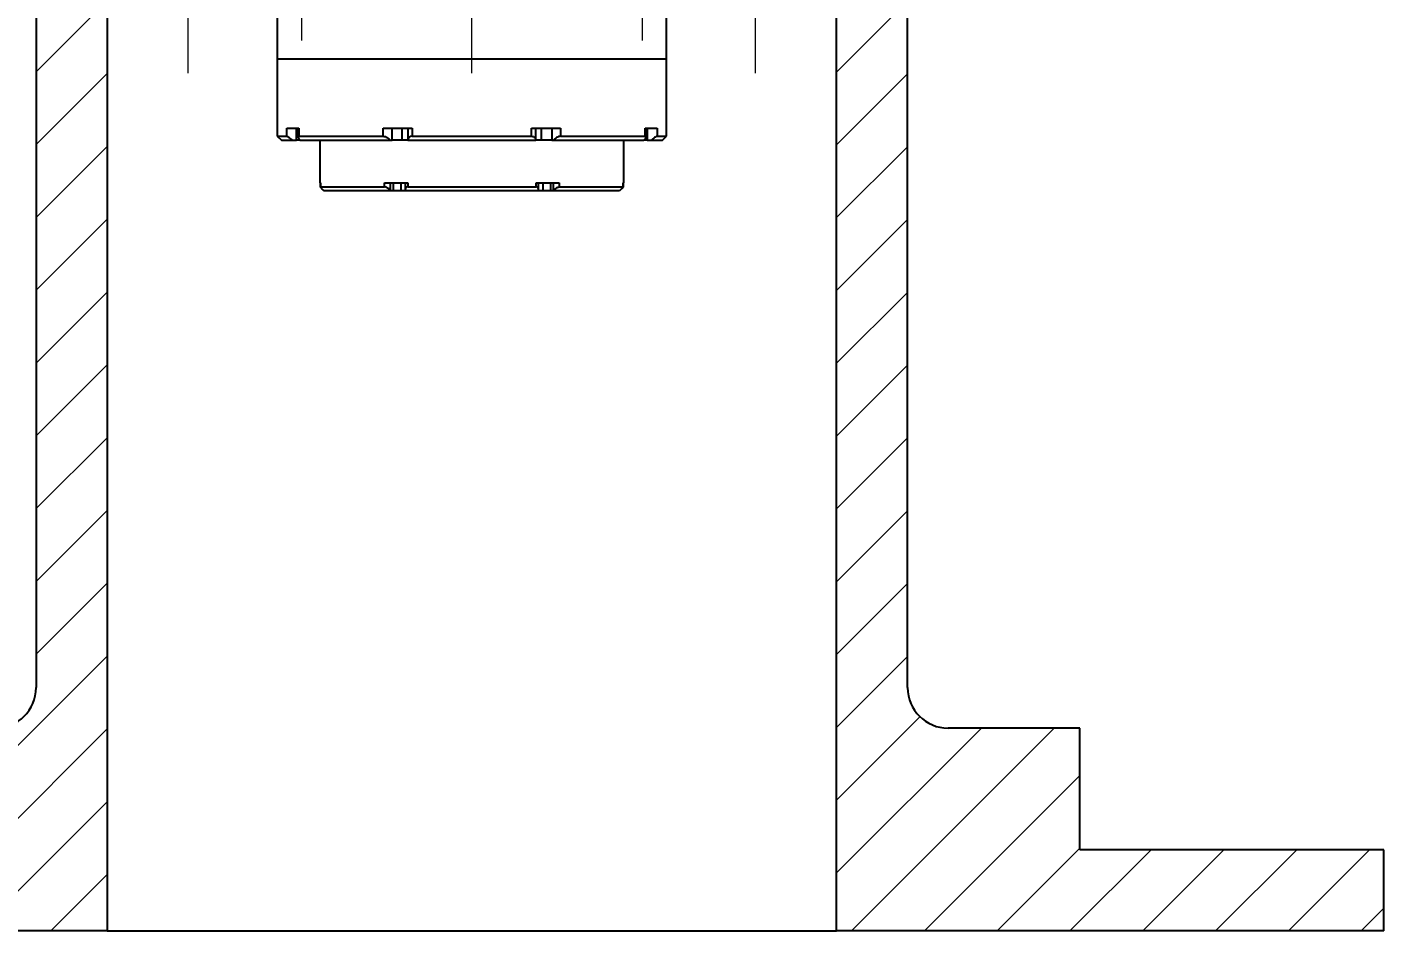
# Model space of a CAD drawing. Header units: millimetres. Extents: x 2 to 1187, y 2 to 839.
# Drawn here: x 151.7 to 235.3, y 87.7 to 143.4 of the extents above; entities that cross this region are included whole.
import ezdxf

# ---------------------------------------------------------------- set-up
doc = ezdxf.new("R2010")
doc.units = ezdxf.units.MM
doc.linetypes.add('CENTERX2', pattern=[20.32, 12.7, -2.54, 2.54, -2.54])
doc.styles.add('SLDTEXTSTYLE2', font='TXT', dxfattribs={"width": 0.75})
doc.dimstyles.new('SLDDIMSTYLE1', dxfattribs={"dimtxt": 3.175, "dimasz": 3.302, "dimexe": 0, "dimexo": 0.0625, "dimgap": 0.79375, "dimtad": 0, "dimtih": 1, "dimtoh": 1, "dimlfac": 4, "dimrnd": 1e-09, "dimzin": 4, "dimdsep": 46, "dimtxsty": 'SLDTEXTSTYLE2', "dimsah": 1, "dimcen": 0.09, "dimadec": 0, "dimazin": 1, "dimtfac": 1, "dimtofl": 0, "dimtmove": 0, "dimatfit": 3, "dimfxl": 1, "dimfrac": 2, "dimtolj": 1, "dimtzin": 12, "dimarcsym": 0})

# ---------------------------------------------------------------- blocks, each defined once
blk = doc.blocks.new('SW_HATCH_2')
at = {"color": 0, "linetype": 'Continuous', "lineweight": 18}
for p, q in [((0, 53.882), (-4.375, 49.507)), ((49.375, 53.865), (45, 49.49)), ((0, 49.391), (-4.375, 45.016)), ((49.375, 49.375), (45, 45)), ((0, 44.901), (-4.375, 40.526)), ((49.375, 44.885), (45, 40.51)), ((0, 40.411), (-4.375, 36.036)), ((49.375, 40.395), (45, 36.02)), ((0, 35.921), (-4.375, 31.546)), ((49.375, 35.905), (45, 31.53)), ((0, 31.431), (-4.375, 27.056)), ((49.375, 31.414), (45, 27.039)), ((0, 26.941), (-4.375, 22.566)), ((49.375, 26.924), (45, 22.549)), ((0, 22.451), (-4.375, 18.076)), ((49.375, 22.434), (45, 18.059)), ((0, 17.961), (-4.375, 13.586)), ((49.375, 17.944), (45, 13.569)), ((0, 13.47), (-16.941, -3.47)), ((49.375, 13.454), (45, 9.079)), ((50.14, 9.729), (45, 4.589)), ((0, 8.98), (-12.451, -3.47)), ((53.931, 9.03), (45, 0.099)), ((58.421, 9.03), (45.921, -3.47)), ((60, 6.118), (50.411, -3.47)), ((0, 4.49), (-7.961, -3.47)), ((60, 1.628), (54.901, -3.47)), ((64.391, 1.53), (59.391, -3.47)), ((68.882, 1.53), (63.882, -3.47)), ((73.372, 1.53), (68.372, -3.47)), ((77.862, 1.53), (72.862, -3.47)), ((0, 0), (-3.47, -3.47)), ((78.75, -2.072), (77.352, -3.47))]:
    blk.add_line(p, q, dxfattribs=at)
blk = doc.blocks.new('_D')
at = {"color": 7, "linetype": 'Continuous', "lineweight": 0, "transparency": 16777216}
for p, q in [((177.828, 230.199), (112.786, 230.199)), ((115.961, 230.199), (115.961, 160.289)), ((115.961, 87.699), (115.961, 155.249)), ((155.328, 87.699), (112.786, 87.699))]:
    blk.add_line(p, q, dxfattribs=at)
at = {"color": 7, "linetype": 'Continuous', "lineweight": 18, "transparency": 16777216}
for points in [[(115.961, 230.199), (115.453, 226.897), (116.469, 226.897)], [(115.961, 87.699), (116.469, 91.001), (115.453, 91.001)]]:
    blk.add_solid(points, dxfattribs=at)
at = {"color": 7, "linetype": 'Continuous', "lineweight": 18, "transparency": 16777216, "insert": (109.51, 159.342), "char_height": 3.175, "attachment_point": 1, "style": 'SLDTEXTSTYLE2'}
blk.add_mtext('570.00', dxfattribs=at)

msp = doc.modelspace()

# ---------------------------------------------------------------- linework, layer by layer
at = {"color": 7, "linetype": 'Continuous', "lineweight": 25}
for p, q in [((152.2229, 199.4487), (152.2229, 102.6987)), ((205.9729, 102.6987), (205.9729, 199.4487)), ((156.5979, 146.9487), (156.5979, 87.6987)), ((201.5979, 87.6987), (201.5979, 146.9487)), ((167.0979, 145.1987), (167.0979, 141.4487)), ((191.0979, 141.4487), (191.0979, 145.1987)), ((167.0979, 141.4487), (167.0979, 136.6987)), ((191.0979, 136.6987), (191.0979, 141.4487)), ((167.0979, 136.6987), (167.3479, 136.4487)), ((167.678, 137.1987), (168.4165, 137.1987)), ((167.678, 136.6987), (167.678, 137.1987)), ((168.2898, 136.4487), (168.2898, 137.1987)), ((168.3763, 137.1987), (168.3763, 136.6547)), ((168.4165, 137.1987), (168.4165, 136.6987)), ((169.7229, 136.4487), (169.7229, 133.8237)), ((173.629, 137.1987), (175.4121, 137.1987)), ((173.629, 136.6987), (173.629, 137.1987)), ((174.1729, 136.4487), (174.1729, 137.1987)), ((174.7975, 136.4487), (174.7975, 137.1987)), ((175.1542, 137.1987), (175.1542, 136.4487)), ((175.4121, 137.1987), (175.4121, 136.6987)), ((182.7837, 137.1987), (184.5668, 137.1987)), ((182.7837, 136.6987), (182.7837, 137.1987)), ((183.0416, 136.4487), (183.0416, 137.1987)), ((183.3983, 136.4487), (183.3983, 137.1987)), ((184.0229, 137.1987), (184.0229, 136.4487)), ((184.5668, 137.1987), (184.5668, 136.6987)), ((188.4729, 133.8237), (188.4729, 136.4487)), ((189.7792, 137.1987), (190.5178, 137.1987)), ((189.7792, 136.6987), (189.7792, 137.1987)), ((189.8195, 136.6541), (189.8195, 137.1987)), ((189.906, 137.1987), (189.906, 136.4487)), ((190.5178, 137.1987), (190.5178, 136.6987)), ((190.8479, 136.4487), (191.0979, 136.6987)), ((169.7229, 133.8237), (169.759, 133.8237)), ((169.758, 133.5728), (169.758, 133.8237)), ((169.759, 133.5737), (169.758, 133.5728)), ((169.759, 133.8237), (169.759, 133.5737)), ((173.7166, 133.8237), (175.1402, 133.8237)), ((173.7166, 133.5737), (173.7166, 133.8237)), ((174.0766, 133.3237), (174.0668, 133.3237)), ((174.0766, 133.3237), (174.0766, 133.8237)), ((174.2466, 133.3237), (174.0766, 133.3237)), ((174.2466, 133.8237), (174.2466, 133.3237)), ((174.7229, 133.8237), (174.7229, 133.3237)), ((174.9958, 133.432), (174.9958, 133.8237)), ((175.0206, 133.3237), (174.9958, 133.432)), ((175.1402, 133.8237), (175.1402, 133.5737)), ((183.0555, 133.8237), (184.4791, 133.8237)), ((183.0555, 133.5737), (183.0555, 133.8237)), ((183.2, 133.4303), (183.2, 133.8237)), ((183.4729, 133.8237), (183.4729, 133.3237)), ((183.9492, 133.8237), (183.9492, 133.3237)), ((184.1191, 133.3237), (183.9492, 133.3237)), ((184.1191, 133.8237), (184.1191, 133.3237)), ((184.129, 133.3237), (184.1191, 133.3237)), ((184.4791, 133.8237), (184.4791, 133.5737)), ((188.4368, 133.8237), (188.4368, 133.5737)), ((188.4368, 133.8237), (188.4729, 133.8237)), ((188.4378, 133.5713), (188.4378, 133.8237)), ((216.5979, 100.1987), (208.4729, 100.1987)), ((216.5979, 92.6987), (216.5979, 100.1987)), ((235.3479, 92.6987), (216.5979, 92.6987)), ((235.3479, 87.6987), (235.3479, 92.6987)), ((156.5979, 87.6987), (122.8479, 87.6987)), ((156.5979, 87.6987), (201.5979, 87.6987)), ((235.3479, 87.6987), (201.5979, 87.6987))]:
    msp.add_line(p, q, dxfattribs=at)
at = {"color": 7, "linetype": 'CENTERX2', "lineweight": 18}
for p, q in [((168.5979, 155.2987), (168.5979, 140.5987)), ((189.5979, 155.2987), (189.5979, 140.5987)), ((161.5979, 140.5987), (161.5979, 148.7487)), ((179.0979, 140.5987), (179.0979, 148.7487)), ((196.5979, 140.5987), (196.5979, 148.7487))]:
    msp.add_line(p, q, dxfattribs=at)
at = {"color": 7, "linetype": 'Continuous', "lineweight": 25}
for centre, start, end in [((149.7229, 102.6987), 270, 0), ((208.4729, 102.6987), 180, 270)]:
    msp.add_arc(centre, 2.5, start, end, dxfattribs=at)
for points in [[(179.0979, 141.4487), (178.5743, 141.4487), (177.5271, 141.4487), (175.9832, 141.4487), (174.4926, 141.4487), (173.0807, 141.4487), (171.7719, 141.4487), (170.5884, 141.4487), (169.5504, 141.4487), (168.6761, 141.4487), (167.979, 141.4487), (167.4761, 141.4487), (167.1573, 141.4487), (167.1177, 141.4487), (167.0979, 141.4487)], [(191.0979, 141.4487), (191.0781, 141.4487), (191.0384, 141.4487), (190.7197, 141.4487), (190.2168, 141.4487), (189.5197, 141.4487), (188.6454, 141.4487), (187.6074, 141.4487), (186.4239, 141.4487), (185.1151, 141.4487), (183.7032, 141.4487), (182.2126, 141.4487), (180.6687, 141.4487), (179.6215, 141.4487), (179.0979, 141.4487)], [(167.0979, 136.6987), (167.1225, 136.6987), (167.1717, 136.6987), (167.5092, 136.6987), (167.678, 136.6987)], [(167.3479, 136.4487), (167.3769, 136.4487), (167.435, 136.4487), (167.8313, 136.4487), (168.0295, 136.4487)], [(168.0295, 136.4487), (168.0533, 136.4487), (168.101, 136.4487), (168.1701, 136.4487), (168.2348, 136.4487), (168.2715, 136.4487), (168.2898, 136.4487)], [(168.4165, 136.6987), (168.7261, 136.6987), (169.3451, 136.6987), (170.5828, 136.6987), (171.9995, 136.6987), (173.0858, 136.6987), (173.629, 136.6987)], [(168.4828, 136.4487), (168.8, 136.4487), (169.4345, 136.4487), (170.7542, 136.4487), (172.2851, 136.4487), (173.4683, 136.4487), (174.0599, 136.4487)], [(174.0599, 136.4487), (174.0761, 136.4487), (174.1084, 136.4487), (174.1428, 136.4487), (174.1664, 136.4487), (174.1707, 136.4487), (174.1729, 136.4487)], [(174.7975, 136.4487), (174.7174, 136.4487), (174.5573, 136.4487), (174.3538, 136.4487), (174.2083, 136.4487), (174.1847, 136.4487), (174.1729, 136.4487)], [(175.1543, 136.4487), (175.7969, 136.4487), (177.0822, 136.4487), (179.0979, 136.4487), (181.1136, 136.4487), (182.3989, 136.4487), (183.0415, 136.4487)], [(175.4121, 136.6987), (176.0151, 136.6987), (177.221, 136.6987), (179.0979, 136.6987), (180.9748, 136.6987), (182.1807, 136.6987), (182.7837, 136.6987)], [(184.0229, 136.4487), (184.0111, 136.4487), (183.9875, 136.4487), (183.842, 136.4487), (183.6384, 136.4487), (183.4783, 136.4487), (183.3983, 136.4487)], [(184.0229, 136.4487), (184.0251, 136.4487), (184.0294, 136.4487), (184.053, 136.4487), (184.0874, 136.4487), (184.1197, 136.4487), (184.1359, 136.4487)], [(184.1359, 136.4487), (184.7275, 136.4487), (185.9107, 136.4487), (187.4416, 136.4487), (188.7613, 136.4487), (189.3958, 136.4487), (189.713, 136.4487)], [(184.5668, 136.6987), (185.11, 136.6987), (186.1963, 136.6987), (187.613, 136.6987), (188.8507, 136.6987), (189.4697, 136.6987), (189.7792, 136.6987)], [(189.906, 136.4487), (189.9243, 136.4487), (189.961, 136.4487), (190.0257, 136.4487), (190.0948, 136.4487), (190.1425, 136.4487), (190.1663, 136.4487)], [(190.1663, 136.4487), (190.3645, 136.4487), (190.7608, 136.4487), (190.8189, 136.4487), (190.8479, 136.4487)], [(190.5178, 136.6987), (190.6866, 136.6987), (191.0241, 136.6987), (191.0733, 136.6987), (191.0979, 136.6987)], [(169.759, 133.5737), (169.7995, 133.5737), (169.8806, 133.5737), (170.1412, 133.5737), (170.5, 133.5737), (170.963, 133.5737), (171.5216, 133.5737), (172.1714, 133.5737), (172.8987, 133.5737), (173.444, 133.5737), (173.7166, 133.5737)], [(174.0668, 133.3237), (173.7794, 133.3237), (173.2047, 133.3237), (172.4397, 133.3237), (171.7589, 133.3237), (171.1779, 133.3237), (170.702, 133.3237), (170.341, 133.3237), (170.0886, 133.3237), (170.0226, 133.3237), (169.9895, 133.3237)], [(174.7229, 133.3237), (174.6749, 133.3237), (174.5788, 133.3237), (174.4451, 133.3237), (174.3281, 133.3237), (174.2737, 133.3237), (174.2466, 133.3237)], [(183.1752, 133.3237), (182.8548, 133.3237), (182.214, 133.3237), (181.1965, 133.3237), (180.1548, 133.3237), (179.0979, 133.3237), (178.041, 133.3237), (176.9993, 133.3237), (175.9818, 133.3237), (175.341, 133.3237), (175.0206, 133.3237)], [(175.1402, 133.5737), (175.4534, 133.5737), (176.0798, 133.5737), (177.0677, 133.5737), (178.0763, 133.5737), (179.0979, 133.5737), (180.1195, 133.5737), (181.1281, 133.5737), (182.116, 133.5737), (182.7424, 133.5737), (183.0555, 133.5737)], [(183.9492, 133.3237), (183.9221, 133.3237), (183.8677, 133.3237), (183.7507, 133.3237), (183.617, 133.3237), (183.5209, 133.3237), (183.4729, 133.3237)], [(188.2063, 133.3237), (188.1732, 133.3237), (188.1072, 133.3237), (187.8547, 133.3237), (187.4938, 133.3237), (187.0179, 133.3237), (186.4369, 133.3237), (185.7561, 133.3237), (184.9911, 133.3237), (184.4163, 133.3237), (184.129, 133.3237)], [(184.4791, 133.5737), (184.7518, 133.5737), (185.2971, 133.5737), (186.0244, 133.5737), (186.6742, 133.5737), (187.2328, 133.5737), (187.6958, 133.5737), (188.0546, 133.5737), (188.3152, 133.5737), (188.3963, 133.5737), (188.4368, 133.5737)]]:
    msp.add_open_spline(points, degree=3, dxfattribs=at)
for points, knots in [([(167.678, 136.6987), (167.6853, 136.6976), (167.7004, 136.6953), (167.748, 136.6731), (167.8229, 136.6244), (167.9253, 136.5432), (167.9925, 136.4823), (168.0295, 136.4487)], [0, 0, 0, 0, 0.1142717, 0.2336665, 0.4962818, 0.7227324, 1, 1, 1, 1]), ([(168.4828, 136.4487), (168.4484, 136.4487), (168.3783, 136.4487), (168.3197, 136.4487), (168.2898, 136.4487)], [0, 0, 0, 0, 0.4898864, 1, 1, 1, 1]), ([(168.4165, 136.6987), (168.4077, 136.6975), (168.3898, 136.6951), (168.3729, 136.6718), (168.3788, 136.6214), (168.4177, 136.541), (168.4608, 136.4799), (168.4828, 136.4487)], [0, 0, 0, 0, 0.1209756, 0.2454826, 0.4964284, 0.7429775, 1, 1, 1, 1]), ([(173.629, 136.6987), (173.6478, 136.6976), (173.6863, 136.6953), (173.7718, 136.6731), (173.8725, 136.6244), (173.9793, 136.5432), (174.0313, 136.4823), (174.0599, 136.4487)], [0, 0, 0, 0, 0.1142717, 0.2336665, 0.4962818, 0.7227324, 1, 1, 1, 1]), ([(175.1542, 136.4487), (175.1496, 136.4487), (175.1003, 136.4487), (174.9768, 136.4487), (174.8573, 136.4487), (174.7975, 136.4487)], [0, 0, 0, 0, 0.049631, 0.5248155, 1, 1, 1, 1]), ([(175.4121, 136.6987), (175.3918, 136.6975), (175.3505, 136.6951), (175.278, 136.6718), (175.2099, 136.6214), (175.1634, 136.541), (175.1573, 136.4799), (175.1543, 136.4487)], [0, 0, 0, 0, 0.1209756, 0.2454826, 0.4964284, 0.7429775, 1, 1, 1, 1]), ([(182.7837, 136.6987), (182.8029, 136.6976), (182.8422, 136.6953), (182.9155, 136.6731), (182.983, 136.6244), (183.0317, 136.5432), (183.038, 136.4823), (183.0415, 136.4487)], [0, 0, 0, 0, 0.1142717, 0.2336665, 0.4962818, 0.7227324, 1, 1, 1, 1]), ([(183.3983, 136.4487), (183.3385, 136.4487), (183.219, 136.4487), (183.0955, 136.4487), (183.0462, 136.4487), (183.0416, 136.4487)], [0, 0, 0, 0, 0.4751845, 0.9503691, 1, 1, 1, 1]), ([(184.5668, 136.6987), (184.5468, 136.6975), (184.5064, 136.6951), (184.4207, 136.6718), (184.3185, 136.6214), (184.2138, 136.541), (184.1622, 136.4799), (184.1359, 136.4487)], [0, 0, 0, 0, 0.1209756, 0.2454826, 0.4964284, 0.7429775, 1, 1, 1, 1]), ([(189.7792, 136.6987), (189.7876, 136.6976), (189.8048, 136.6953), (189.823, 136.6731), (189.8177, 136.6244), (189.7797, 136.5432), (189.7367, 136.4823), (189.713, 136.4487)], [0, 0, 0, 0, 0.11427173, 0.2336665, 0.49628185, 0.72273242, 1, 1, 1, 1]), ([(189.906, 136.4487), (189.8761, 136.4487), (189.8174, 136.4487), (189.7474, 136.4487), (189.713, 136.4487)], [0, 0, 0, 0, 0.5101134, 1, 1, 1, 1]), ([(190.5178, 136.6987), (190.51, 136.6975), (190.4941, 136.6951), (190.4454, 136.6718), (190.369, 136.6214), (190.2675, 136.541), (190.2005, 136.4799), (190.1663, 136.4487)], [0, 0, 0, 0, 0.1209756, 0.2454826, 0.4964284, 0.7429775, 1, 1, 1, 1]), ([(169.9895, 133.3237), (169.9628, 133.3507), (169.9093, 133.4046), (169.8359, 133.4809), (169.7862, 133.5349), (169.7617, 133.5644), (169.7592, 133.5701), (169.758, 133.5728)], [0, 0, 0, 0, 0.2501579, 0.4995951, 0.7492003, 0.8793333, 1, 1, 1, 1]), ([(174.0668, 133.3237), (174.0487, 133.3519), (174.0125, 133.4082), (173.9425, 133.4749), (173.8776, 133.5208), (173.8242, 133.5491), (173.7686, 133.5695), (173.7339, 133.5723), (173.7166, 133.5737)], [0, 0, 0, 0, 0.24870802, 0.49825422, 0.6279756, 0.74897971, 0.87463571, 1, 1, 1, 1]), ([(175.0206, 133.3237), (175.0131, 133.3237), (174.9682, 133.3237), (174.8658, 133.3237), (174.7705, 133.3237), (174.7229, 133.3237)], [0, 0, 0, 0, 0.0906984, 0.5453492, 1, 1, 1, 1]), ([(175.1402, 133.5737), (175.1284, 133.5731), (175.1043, 133.5719), (175.0633, 133.559), (175.0258, 133.5311), (174.9999, 133.4858), (174.9972, 133.4504), (174.9958, 133.432)], [0, 0, 0, 0, 0.1239727, 0.25088054, 0.50094936, 0.74075121, 1, 1, 1, 1]), ([(183.1752, 133.3237), (183.185, 133.3519), (183.2046, 133.4082), (183.1988, 133.4749), (183.1764, 133.5208), (183.1479, 133.5491), (183.1084, 133.5695), (183.0731, 133.5723), (183.0555, 133.5737)], [0, 0, 0, 0, 0.248708, 0.4982542, 0.6279756, 0.7489797, 0.8746357, 1, 1, 1, 1]), ([(183.4729, 133.3237), (183.4253, 133.3237), (183.33, 133.3237), (183.2276, 133.3237), (183.1826, 133.3237), (183.1752, 133.3237)], [0, 0, 0, 0, 0.4546504, 0.9093009, 1, 1, 1, 1]), ([(184.129, 133.3237), (184.1472, 133.352), (184.1835, 133.4084), (184.2539, 133.4756), (184.319, 133.5212), (184.3729, 133.5497), (184.428, 133.5697), (184.4625, 133.5724), (184.4791, 133.5737)], [0, 0, 0, 0, 0.2499118, 0.4990023, 0.6318598, 0.7496769, 0.8787918, 1, 1, 1, 1]), ([(188.4368, 133.5737), (188.4372, 133.5724), (188.4379, 133.5697), (188.422, 133.5496), (188.3969, 133.521), (188.3545, 133.4753), (188.29, 133.4082), (188.2342, 133.3519), (188.2063, 133.3237)], [0, 0, 0, 0, 0.1215344, 0.2510617, 0.3688565, 0.5017517, 0.7512949, 1, 1, 1, 1])]:
    msp.add_open_spline(points, degree=3, knots=knots, dxfattribs=at)

# ---------------------------------------------------------------- block references
at = {"color": 7, "linetype": 'Continuous', "lineweight": 18}
msp.add_blockref('SW_HATCH_2', (156.5979, 91.1691), dxfattribs=at)

# ---------------------------------------------------------------- dimensions: what is measured, and where the dimension line sits
dim = msp.add_linear_dim(base=(115.9615, 87.6987), p1=(179.0979, 230.1987), p2=(156.5979, 87.6987), angle=90, dimstyle='SLDDIMSTYLE1', dxfattribs=at)
dim.commit()
dim.dimension.update_dxf_attribs({"geometry": '_D', "text_midpoint": (115.9615, 157.7689), "dimtype": 160})

doc.saveas('drawing.dxf')
